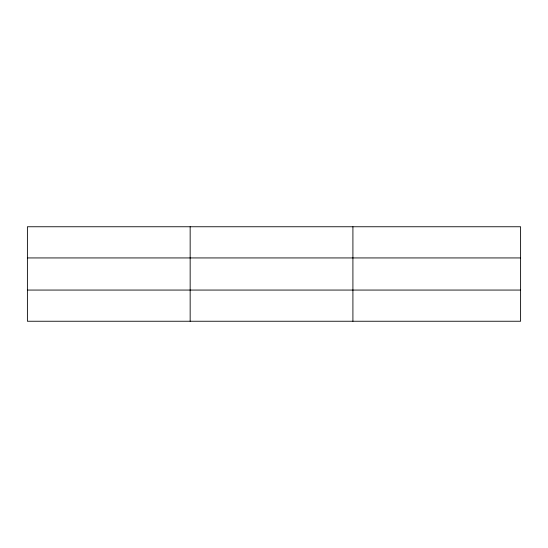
<?xml version="1.0" encoding="UTF-8"?>
<svg xmlns="http://www.w3.org/2000/svg" width="548" height="548" viewBox="0 0 548 548"><rect width="100%" height="100%" fill="white"/><g stroke="black" fill="none" stroke-linecap="round" stroke-linejoin="round"><path stroke-width="0.82" d="M190.156 321.244L190.156 226.756M352.912 321.244L352.912 226.756M520.6 290.063L520.6 321.244L27.4 321.244L27.4 226.756L520.6 226.756L520.6 290.063L27.4 290.063M27.4 257.937L520.6 257.937"/></g></svg>
